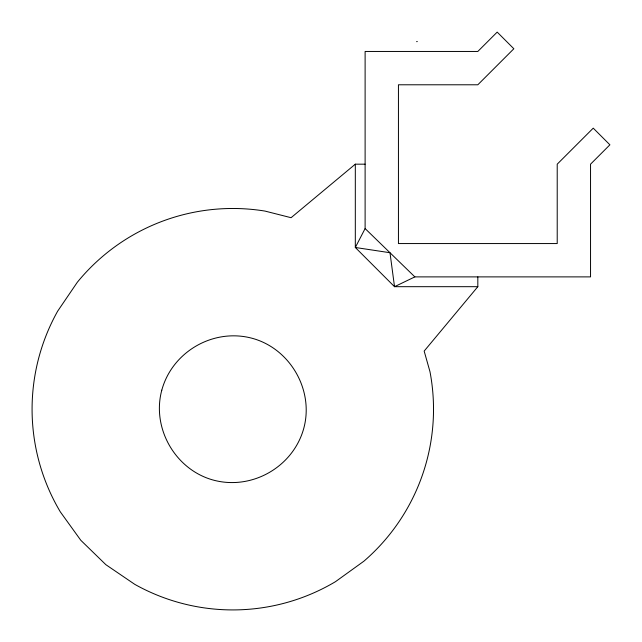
<?xml version="1.0" encoding="UTF-8"?>
<svg xmlns="http://www.w3.org/2000/svg" width="642" height="642" viewBox="0 0 642 642"><rect width="100%" height="100%" fill="white"/><g stroke="black" fill="none" stroke-linecap="round" stroke-linejoin="round"><path stroke-width="0.96" d="M365.113 164.175L355.315 164.175L355.315 247.483L389.991 252.723L394.517 286.685L414.86 276.887L590.544 276.887L590.544 164.175L609.9 144.811L593.24 128.151L557.216 164.175L557.216 243.559L398.441 243.559L398.441 84.784L477.825 84.784L513.849 48.76L497.189 32.1L477.825 51.456L365.113 51.456L365.113 228.568L355.315 247.483L394.517 286.685L477.825 286.685L477.825 276.887M477.825 286.685L424.161 351.086L429.979 371.694A200.713 200.713 0 0 1 363.87 561.212L335.485 581.668A200.713 200.713 0 0 1 134.78 584.356L105.858 564.679L80.788 540.275L60.332 511.883A200.713 200.713 0 0 1 57.644 311.185L77.321 282.255A200.713 200.713 0 0 1 264.994 211.082L291.083 217.702L355.315 164.175M416.57 41.658L417.324 41.569M365.113 228.568L414.86 276.887M161.792 390.175C151.44 428.334 175.547 470.096 213.77 480.208C252.314 490.392 293.354 466.694 303.802 428.23C314.163 390.071 290.048 348.309 251.825 338.198C213.288 328.006 172.241 351.712 161.792 390.175"/></g></svg>
